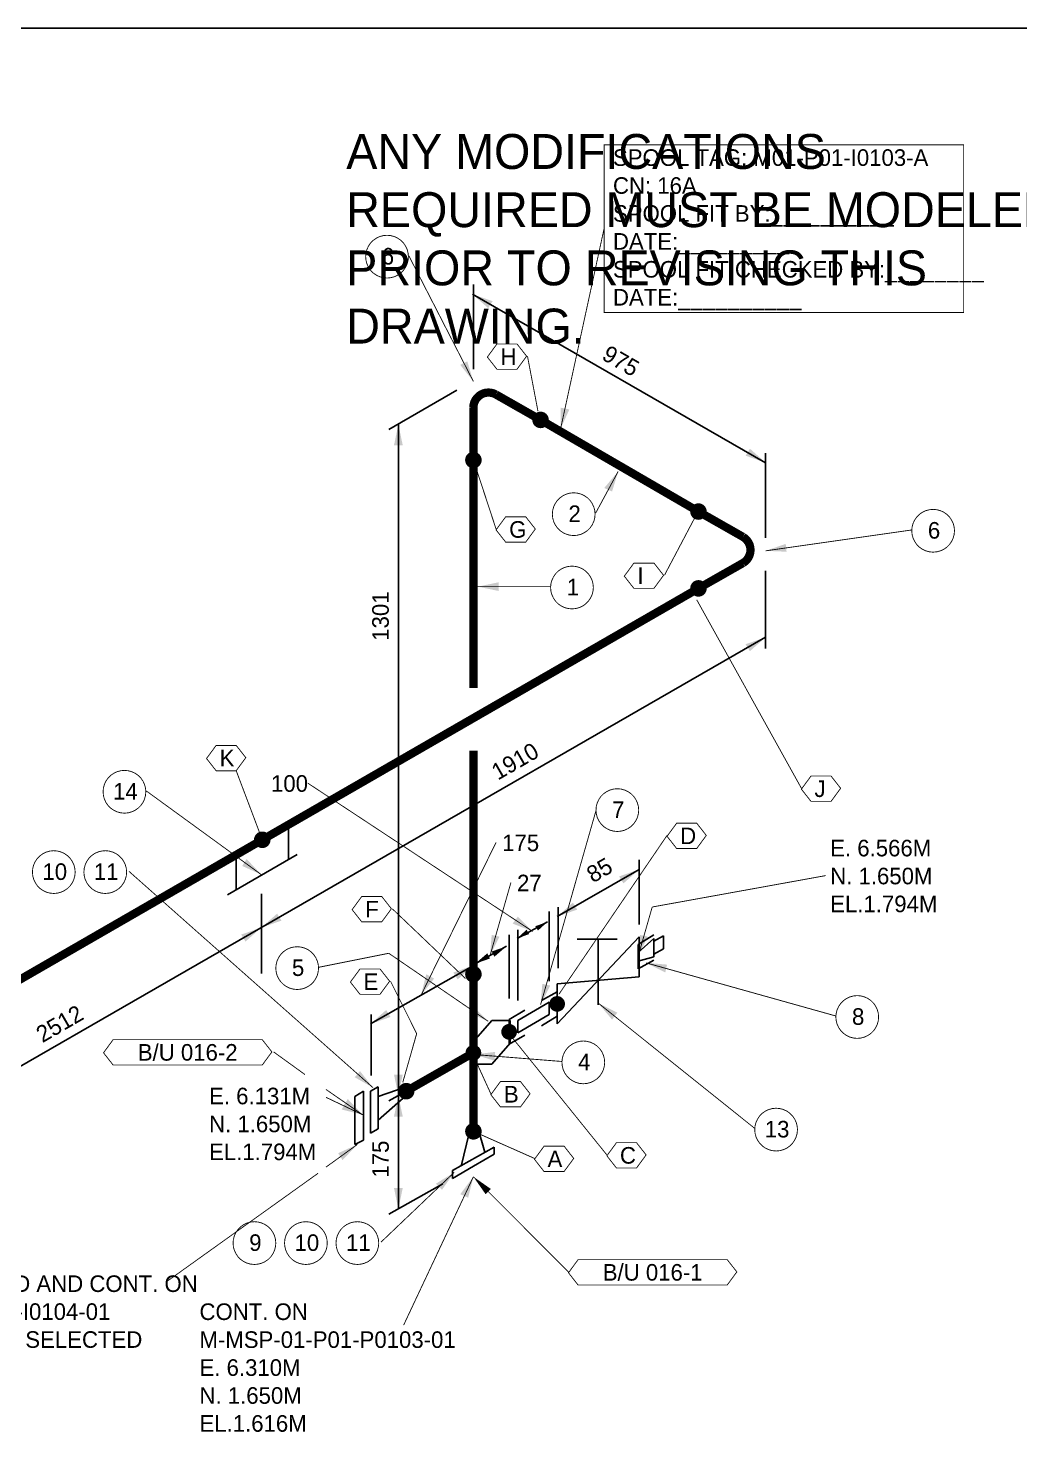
# Model space of a CAD drawing. Extents: x -4 to 431, y -3 to 272.
# Drawn here: x 147.9 to 261.7, y 107.4 to 268.2 of the extents above; entities that cross this region are included whole.
import ezdxf
from ezdxf.enums import TextEntityAlignment as Align

# ---------------------------------------------------------------- set-up
doc = ezdxf.new("R2010")
doc.units = 0
doc.header["$LTSCALE"] = 10
doc.layers.get('0').update_dxf_attribs({"lineweight": 0})
for name, color, linetype in [('BOM', 7, 'Continuous'), ('DIMENSION', 2, 'Continuous'), ('INTERNAL', 3, 'Continuous'), ('PIPE', 7, 'Continuous'), ('TEXT2', 40, 'Continuous'), ('Title Block', 255, 'Continuous'), ('TITLE BLOCK-TEXT', 12, 'Continuous'), ('WELDS', 7, 'Continuous')]:
    doc.layers.add(name, color=color, linetype=linetype)
doc.styles.add('framdcn', font='', dxfattribs={"height": 2.5})
doc.styles.add('HmNote', font='hm.shx')
doc.styles.add('Scovan Standard', font='', dxfattribs={"height": 2.5})
doc.styles.get("Standard").update_dxf_attribs({"font": ''})
doc.styles.get('framdcn').set_extended_font_data('Franklin Gothic Medium Cond')
doc.styles.get('Scovan Standard').set_extended_font_data('Franklin Gothic Medium Cond')
doc.styles.get('Standard').set_extended_font_data('Franklin Gothic Medium Cond')

# ---------------------------------------------------------------- blocks, each defined once
blk = doc.blocks.new('tt-sv-iso-db')
at = {"layer": 'DEFPOINTS', "color": 1, "insert": (-196.72, -12.14), "char_height": 4, "width": 81.4864, "attachment_point": 2, "style": 'HmNote'}
blk.add_mtext('\\pxql;ANY MODIFICATIONS REQUIRED MUST BE MODELED PRIOR TO REVISING THIS DRAWING.', dxfattribs=at)
at = {"layer": 'TITLE BLOCK-TEXT', "color": 210, "style": 'Scovan Standard'}
for tag, p in [('CN', (-57.69, -221.76)), ('MOD_NO', (-41.21, -221.76)), ('INSULATION', (-49.45, -229.02)), ('PAINT', (-16.49, -229.02)), ('LN', (-32.97, -236.28)), ('CLIENTDWGNO', (-32.97, -243.54))]:
    blk.add_attdef(tag, text='', height=2, dxfattribs=at).set_placement(p, align=Align.MIDDLE_CENTER)
at = {"layer": 'TITLE BLOCK-TEXT', "color": 210, "lineweight": 30, "flags": 104}
blk.add_attdef('WPS', text='', height=2, dxfattribs=at).set_placement((-16.43, -221.76), align=Align.MIDDLE_CENTER)
blk = doc.blocks.new('block2')
at = {"layer": 'TEXT2', "style": 'framdcn'}
for s, p in [('E. 6.310M', (0, 0)), ('N. 1.650M', (0, -3.2)), ('EL.1.616M', (0, -6.4))]:
    blk.add_text(s, height=1.9, dxfattribs=at).set_placement(p)
blk = doc.blocks.new('block3')
at = {"layer": 'TEXT2'}
blk.add_hatch(color=256, dxfattribs=at).paths.add_polyline_path([(0, 0), (0.2, 2.4), (1.1, 2.2)])
at = {"layer": 'TEXT2', "linetype": 'ByBlock', "const_width": 0.1, "flags": 128}
blk.add_lwpolyline([(6.4, 22.4), (0, 0)], dxfattribs=at)
blk = doc.blocks.new('block4')
at = {"layer": 'TEXT2'}
blk.add_hatch(color=256, dxfattribs=at).paths.add_polyline_path([(0, 0), (2.2, -1.1), (1.6, -1.9)])
at = {"layer": 'TEXT2', "linetype": 'ByBlock', "const_width": 0.1, "flags": 128}
blk.add_lwpolyline([(18, -14.4), (0, 0)], dxfattribs=at)
blk = doc.blocks.new('block5')
at = {"layer": 'TEXT2'}
blk.add_hatch(color=256, dxfattribs=at).paths.add_polyline_path([(0, 0), (0.2, 2.4), (1.1, 2.2)])
at = {"layer": 'TEXT2', "linetype": 'ByBlock', "const_width": 0.1, "flags": 128}
blk.add_lwpolyline([(1.6, 5.6), (0, 0)], dxfattribs=at)
blk = doc.blocks.new('block6')
at = {"layer": 'TEXT2', "style": 'framdcn'}
for s, p in [('E. 6.566M', (0, 0)), ('N. 1.650M', (0, -3.2)), ('EL.1.794M', (0, -6.4))]:
    blk.add_text(s, height=1.9, dxfattribs=at).set_placement(p)
blk = doc.blocks.new('block7')
at = {"layer": 'TEXT2'}
blk.add_hatch(color=256, dxfattribs=at).paths.add_polyline_path([(0, 0), (2.4, -0.2), (2.2, -1.1)])
at = {"layer": 'TEXT2', "linetype": 'ByBlock', "const_width": 0.1, "flags": 128}
blk.add_lwpolyline([(21.8, -6.1), (0, 0)], dxfattribs=at)
blk = doc.blocks.new('block8')
at = {"layer": 'TEXT2'}
blk.add_hatch(color=256, dxfattribs=at).paths.add_polyline_path([(0, 0), (-2.1, 1.2), (-1.5, 1.9)])
at = {"layer": 'TEXT2', "linetype": 'ByBlock', "const_width": 0.1, "flags": 128}
blk.add_lwpolyline([(-28, 24.8), (0, 0)], dxfattribs=at)
blk = doc.blocks.new('block9')
at = {"layer": 'TEXT2', "style": 'framdcn'}
for s, p in [('E. 6.131M', (0, 0)), ('N. 1.650M', (0, -3.2)), ('EL.1.794M', (0, -6.4))]:
    blk.add_text(s, height=1.9, dxfattribs=at).set_placement(p)
blk = doc.blocks.new('block10')
at = {"layer": 'TEXT2'}
blk.add_hatch(color=256, dxfattribs=at).paths.add_polyline_path([(0, 0), (2.4, 0.5), (2.4, -0.5)])
at = {"layer": 'TEXT2', "linetype": 'ByBlock', "const_width": 0.1, "flags": 128}
blk.add_lwpolyline([(8.4, 0), (0, 0)], dxfattribs=at)
blk = doc.blocks.new('block11')
at = {"layer": 'TEXT2'}
blk.add_hatch(color=256, dxfattribs=at).paths.add_polyline_path([(0, 0), (-1.5, 1.9), (-0.7, 2.3)])
at = {"layer": 'TEXT2', "linetype": 'ByBlock', "const_width": 0.1, "flags": 128}
blk.add_lwpolyline([(-7.4, 14.4), (0, 0)], dxfattribs=at)
blk = doc.blocks.new('block12')
at = {"layer": 'TEXT2'}
blk.add_hatch(color=256, dxfattribs=at).paths.add_polyline_path([(0, 0), (-0.7, -2.3), (-1.6, -1.9)])
at = {"layer": 'TEXT2', "linetype": 'ByBlock', "const_width": 0.1, "flags": 128}
blk.add_lwpolyline([(-2.6, -4.8), (0, 0)], dxfattribs=at)
blk = doc.blocks.new('block13')
at = {"layer": 'TEXT2'}
blk.add_hatch(color=256, dxfattribs=at).paths.add_polyline_path([(0, 0), (2.3, 0.8), (2.4, -0.1)])
at = {"layer": 'TEXT2', "linetype": 'ByBlock', "const_width": 0.1, "flags": 128}
blk.add_lwpolyline([(16.8, 2.4), (0, 0)], dxfattribs=at)
blk = doc.blocks.new('block14')
at = {"layer": 'TEXT2'}
blk.add_hatch(color=256, dxfattribs=at).paths.add_polyline_path([(0, 0), (-2.2, 1), (-1.7, 1.8)])
at = {"layer": 'TEXT2', "linetype": 'ByBlock', "const_width": 0.1, "flags": 128}
blk.add_lwpolyline([(-13.2, 9.6), (0, 0)], dxfattribs=at)
blk = doc.blocks.new('block28')
at = {"layer": 'TEXT2', "linetype": 'ByBlock', "const_width": 0.1, "flags": 128}
for points in [[(21.7, 15.6), (18.1, 13)], [(17.2, 12.3), (0, 0)]]:
    blk.add_lwpolyline(points, dxfattribs=at)
blk = doc.blocks.new('block30')
at = {"layer": 'PIPE', "linetype": 'ByBlock', "flags": 128}
for points in [[(-1.4, 0), (-0.5, 3.8)], [(-0.5, 3.8), (0.5, 4.4)], [(0.5, 4.4), (1.3, 1.6)], [(-2.4, -0.5), (2.4, 2.2)], [(2.4, 2.2), (2.4, 1.4)], [(0, 0), (-2.4, -1.4)], [(2.4, 1.4), (0, 0)], [(-2.4, -1.4), (-2.4, -0.5)]]:
    blk.add_lwpolyline(points, dxfattribs=at)
at = {"flags": 1}
for tag in ['Tag', 'UCI', 'Pipe Ref', 'Description', 'Key']:
    blk.add_attdef(tag, (0, 0), '', height=1, dxfattribs=at)
blk = doc.blocks.new('block31')
at = {"layer": 'PIPE', "linetype": 'ByBlock', "const_width": 0.95, "flags": 128}
for points in [[(0, 18), (0, 9)], [(-7.7, 4.6), (0, 9)], [(0, 9), (0, 0)]]:
    blk.add_lwpolyline(points, dxfattribs=at)
at = {"flags": 1}
for tag in ['Tag', 'UCI', 'Pipe Ref', 'Description', 'Key']:
    blk.add_attdef(tag, (0, 0), '', height=1, dxfattribs=at)
blk = doc.blocks.new('block32')
at = {"layer": 'PIPE', "linetype": 'ByBlock', "flags": 128}
for points in [[(4.1, 3.8), (5.9, 4.9)], [(2.1, 3.7), (0, 1.3)], [(4.2, 3.7), (2.1, 3.7)], [(4.1, 1), (4.1, 3.8)], [(4.2, 1.1), (4.2, 3.7)], [(5.9, 2), (4.1, 1)], [(0, 1.3), (0, 0)], [(0, 0), (0, -1.3)], [(2.1, -1.3), (4.2, 1.1)], [(0, -1.3), (2.1, -1.3)]]:
    blk.add_lwpolyline(points, dxfattribs=at)
at = {"flags": 1}
for tag in ['Tag', 'UCI', 'Pipe Ref', 'Description', 'Key']:
    blk.add_attdef(tag, (0, 0), '', height=1, dxfattribs=at)
blk = doc.blocks.new('block33')
at = {"layer": 'PIPE', "linetype": 'ByBlock', "flags": 128}
for points in [[(3.6, 2.8), (0, 0.7)], [(3.6, 1.4), (3.6, 2.8)], [(0, -0.7), (3.6, 1.4)], [(0, 0.7), (0, 0)], [(0, 0), (0, -0.7)]]:
    blk.add_lwpolyline(points, dxfattribs=at)
at = {"flags": 1}
for tag in ['Tag', 'UCI', 'Pipe Ref', 'Description', 'Key']:
    blk.add_attdef(tag, (0, 0), '', height=1, dxfattribs=at)
blk = doc.blocks.new('block34')
at = {"layer": 'PIPE', "linetype": 'ByBlock', "flags": 128}
for points in [[(1.8, -2.7), (11.2, 7.3)], [(8.7, 7), (4.1, 7)], [(6.5, 7), (6.5, -0.5)], [(11.1, 6.4), (12.9, 7.5)], [(11.2, 7.3), (11.2, 2.7)], [(11.1, 3.6), (11.1, 6.4)], [(12.9, 4.6), (11.1, 3.6)], [(11.2, 2.7), (1.8, 1.9)], [(1.8, 1.9), (1.8, -0.4)], [(1.8, 1), (0, 0)], [(1.8, -1.8), (1.8, 1)], [(1.8, -0.4), (1.8, -2.7)], [(0, -2.9), (1.8, -1.8)]]:
    blk.add_lwpolyline(points, dxfattribs=at)
at = {"flags": 1}
for tag in ['Tag', 'UCI', 'Pipe Ref', 'Description', 'Key']:
    blk.add_attdef(tag, (0, 0), '', height=1, dxfattribs=at)
blk = doc.blocks.new('block35')
at = {"layer": 'PIPE', "linetype": 'ByBlock', "flags": 128}
for points in [[(1.8, 2.1), (0, 0.5)], [(2.9, 2.4), (1.8, 1.8)], [(1.8, 0), (1.8, 2.1)], [(2.9, 0.9), (2.9, 2.4)], [(0, 0.5), (0, 0)], [(0, -0.5), (1.8, 0)], [(0, 0), (0, -0.5)], [(1.8, 0.3), (2.9, 0.9)]]:
    blk.add_lwpolyline(points, dxfattribs=at)
at = {"flags": 1}
for tag in ['Tag', 'UCI', 'Pipe Ref', 'Description', 'Key']:
    blk.add_attdef(tag, (0, 0), '', height=1, dxfattribs=at)
blk = doc.blocks.new('block36')
at = {"layer": 'PIPE', "linetype": 'ByBlock', "flags": 128}
for points in [[(-0.9, 1.9), (0, 2.4)], [(-0.9, -2.9), (-0.9, 1.9)], [(0, 2.4), (0, 0)], [(3.2, 2.4), (0, 1.3)], [(3.2, 1.4), (3.2, 2.4)], [(0, -1.4), (3.2, 1.4)], [(0, 0), (0, -2.4)], [(0, -2.4), (-0.9, -2.9)]]:
    blk.add_lwpolyline(points, dxfattribs=at)
at = {"flags": 1}
for tag in ['Tag', 'UCI', 'Pipe Ref', 'Description', 'Key']:
    blk.add_attdef(tag, (0, 0), '', height=1, dxfattribs=at)
blk = doc.blocks.new('block37')
at = {"layer": 'PIPE', "linetype": 'ByBlock', "flags": 128}
for points in [[(-1, 2.2), (0, 2.8)], [(-1, -3.3), (-1, 2.2)], [(0, 2.8), (0, 0)], [(0, 0), (0, -2.8)], [(0, -2.8), (-1, -3.3)]]:
    blk.add_lwpolyline(points, dxfattribs=at)
at = {"flags": 1}
for tag in ['Tag', 'UCI', 'Pipe Ref', 'Description', 'Key']:
    blk.add_attdef(tag, (0, 0), '', height=1, dxfattribs=at)
blk = doc.blocks.new('block38')
at = {"layer": 'PIPE', "linetype": 'ByBlock', "const_width": 0.95, "flags": 128}
for points in [[(0, 58.9), (0, 32.8)], [(0, 25.6), (0, 0)]]:
    blk.add_lwpolyline(points, dxfattribs=at)
at = {"flags": 1}
for tag in ['Tag', 'UCI', 'Pipe Ref', 'Description', 'Key']:
    blk.add_attdef(tag, (0, 0), '', height=1, dxfattribs=at)
blk = doc.blocks.new('block39')
at = {"layer": 'PIPE', "linetype": 'ByBlock', "const_width": 0.95, "flags": 128}
for points in [[(0.87, 1.5), (0.59, 1.63), (0.3, 1.71), (0, 1.73), (-0.3, 1.71), (-0.59, 1.63), (-0.87, 1.5), (-1.11, 1.33), (-1.33, 1.11), (-1.5, 0.87), (-1.63, 0.59), (-1.71, 0.3), (-1.73, 0)], [(5.97, -1.4), (0.87, 1.5)], [(-1.73, 0), (-1.73, -6)]]:
    blk.add_lwpolyline(points, dxfattribs=at)
at = {"flags": 1}
for tag in ['Tag', 'UCI', 'Pipe Ref', 'Description', 'Key']:
    blk.add_attdef(tag, (0, 0), '', height=1, dxfattribs=at)
blk = doc.blocks.new('block40')
at = {"layer": 'PIPE', "linetype": 'ByBlock', "const_width": 0.95, "flags": 128}
blk.add_lwpolyline([(18.1, -10.5), (0, 0)], dxfattribs=at)
at = {"flags": 1}
for tag in ['Tag', 'UCI', 'Pipe Ref', 'Description', 'Key']:
    blk.add_attdef(tag, (0, 0), '', height=1, dxfattribs=at)
blk = doc.blocks.new('block41')
at = {"layer": 'PIPE', "linetype": 'ByBlock', "const_width": 0.95, "flags": 128}
for points in [[(0.87, 1.5), (-4.23, 4.4)], [(0.87, -1.5), (0.87, -1.5), (1.11, -1.33), (1.33, -1.11), (1.5, -0.87), (1.63, -0.59), (1.71, -0.3), (1.73, 0), (1.71, 0.3), (1.63, 0.59), (1.5, 0.87), (1.33, 1.11), (1.11, 1.33), (0.87, 1.5)], [(-4.23, -4.4), (0.87, -1.5)]]:
    blk.add_lwpolyline(points, dxfattribs=at)
at = {"flags": 1}
for tag in ['Tag', 'UCI', 'Pipe Ref', 'Description', 'Key']:
    blk.add_attdef(tag, (0, 0), '', height=1, dxfattribs=at)
blk = doc.blocks.new('block42')
at = {"layer": 'PIPE', "linetype": 'ByBlock', "const_width": 0.95, "flags": 128}
for points in [[(-50, -28.8), (0, 0)], [(-98.4, -56.7), (-50, -28.8)]]:
    blk.add_lwpolyline(points, dxfattribs=at)
at = {"flags": 1}
for tag in ['Tag', 'UCI', 'Pipe Ref', 'Description', 'Key']:
    blk.add_attdef(tag, (0, 0), '', height=1, dxfattribs=at)
blk = doc.blocks.new('block43')
at = {"layer": 'PIPE', "linetype": 'ByBlock', "flags": 128}
for points in [[(-1, 3.5), (-1, -0.5)], [(-8, -4.6), (0, 0)], [(-7, 0), (-7, -4)]]:
    blk.add_lwpolyline(points, dxfattribs=at)
at = {"flags": 1}
for tag in ['Tag', 'UCI', 'Pipe Ref', 'Description', 'Key']:
    blk.add_attdef(tag, (0, 0), '', height=1, dxfattribs=at)
blk = doc.blocks.new('block52')
at = {"layer": 'WELDS'}
h = blk.add_hatch(color=256, dxfattribs=at)
edge = h.paths.add_edge_path(flags=0)
edge.add_arc((0, 0), 0.95, 0, 360)
at = {"flags": 1}
for tag in ['Tag', 'UCI', 'Pipe Ref', 'Description', 'Key']:
    blk.add_attdef(tag, (0, 0), '', height=1, dxfattribs=at)
blk = doc.blocks.new('block53')
at = {"layer": 'WELDS'}
h = blk.add_hatch(color=256, dxfattribs=at)
edge = h.paths.add_edge_path(flags=0)
edge.add_arc((0, 0), 0.9, 0, 360)
at = {"flags": 1}
for tag in ['Tag', 'UCI', 'Pipe Ref', 'Description', 'Key']:
    blk.add_attdef(tag, (0, 0), '', height=1, dxfattribs=at)
blk = doc.blocks.new('block54')
at = {"layer": 'WELDS'}
h = blk.add_hatch(color=256, dxfattribs=at)
edge = h.paths.add_edge_path(flags=0)
edge.add_arc((0, 0), 0.9, 0, 360)
at = {"flags": 1}
for tag in ['Tag', 'UCI', 'Pipe Ref', 'Description', 'Key']:
    blk.add_attdef(tag, (0, 0), '', height=1, dxfattribs=at)
blk = doc.blocks.new('block55')
at = {"layer": 'WELDS'}
h = blk.add_hatch(color=256, dxfattribs=at)
edge = h.paths.add_edge_path(flags=0)
edge.add_arc((0, 0), 0.9, 0, 360)
at = {"flags": 1}
for tag in ['Tag', 'UCI', 'Pipe Ref', 'Description', 'Key']:
    blk.add_attdef(tag, (0, 0), '', height=1, dxfattribs=at)
blk = doc.blocks.new('block56')
at = {"layer": 'WELDS'}
h = blk.add_hatch(color=256, dxfattribs=at)
edge = h.paths.add_edge_path(flags=0)
edge.add_arc((0, 0), 0.95, 0, 360)
at = {"flags": 1}
for tag in ['Tag', 'UCI', 'Pipe Ref', 'Description', 'Key']:
    blk.add_attdef(tag, (0, 0), '', height=1, dxfattribs=at)
blk = doc.blocks.new('block57')
at = {"layer": 'WELDS'}
h = blk.add_hatch(color=256, dxfattribs=at)
edge = h.paths.add_edge_path(flags=0)
edge.add_arc((0, 0), 0.95, 0, 360)
at = {"flags": 1}
for tag in ['Tag', 'UCI', 'Pipe Ref', 'Description', 'Key']:
    blk.add_attdef(tag, (0, 0), '', height=1, dxfattribs=at)
blk = doc.blocks.new('block58')
at = {"layer": 'WELDS'}
h = blk.add_hatch(color=256, dxfattribs=at)
edge = h.paths.add_edge_path(flags=0)
edge.add_arc((0, 0), 0.95, 0, 360)
at = {"flags": 1}
for tag in ['Tag', 'UCI', 'Pipe Ref', 'Description', 'Key']:
    blk.add_attdef(tag, (0, 0), '', height=1, dxfattribs=at)
blk = doc.blocks.new('block59')
at = {"layer": 'WELDS'}
h = blk.add_hatch(color=256, dxfattribs=at)
edge = h.paths.add_edge_path(flags=0)
edge.add_arc((0, 0), 0.95, 0, 360)
at = {"flags": 1}
for tag in ['Tag', 'UCI', 'Pipe Ref', 'Description', 'Key']:
    blk.add_attdef(tag, (0, 0), '', height=1, dxfattribs=at)
blk = doc.blocks.new('block60')
at = {"layer": 'WELDS'}
h = blk.add_hatch(color=256, dxfattribs=at)
edge = h.paths.add_edge_path(flags=0)
edge.add_arc((0, 0), 0.95, 0, 360)
at = {"flags": 1}
for tag in ['Tag', 'UCI', 'Pipe Ref', 'Description', 'Key']:
    blk.add_attdef(tag, (0, 0), '', height=1, dxfattribs=at)
blk = doc.blocks.new('block61')
at = {"layer": 'WELDS'}
h = blk.add_hatch(color=256, dxfattribs=at)
edge = h.paths.add_edge_path(flags=0)
edge.add_arc((0, 0), 0.95, 0, 360)
at = {"flags": 1}
for tag in ['Tag', 'UCI', 'Pipe Ref', 'Description', 'Key']:
    blk.add_attdef(tag, (0, 0), '', height=1, dxfattribs=at)
blk = doc.blocks.new('block69')
at = {"flags": 1}
for tag in ['Pipe Ref', 'Description']:
    blk.add_attdef(tag, (0, 0), '', height=1, dxfattribs=at)
at = {"layer": 'TEXT2', "style": 'framdcn'}
for s, p in [('REMOVE BLIND AND CONT. ON', (0, 0)), ('M-MSP-01-P01-I0104-01', (0, -3.2)), ('IF OPTION 9 IS SELECTED', (0, -6.4))]:
    blk.add_text(s, height=1.9, dxfattribs=at).set_placement(p)
blk = doc.blocks.new('PADX-TBD')
at = {"layer": 'Title Block', "color": 255}
blk.add_line((0, 536.37), (843.77, 536.37), dxfattribs=at)
at = {"layer": 'TITLE BLOCK-TEXT', "color": 12, "style": 'Scovan Standard', "flags": 8}
for tag, p in [('REF_5', (25, 38.42)), ('REV_5', (352.84, 38.42)), ('PROJECT5', (504.32, 38.42)), ('DATE5', (525.83, 38.42)), ('BY5', (542.96, 38.42)), ('CHK5', (555.71, 38.42)), ('PE5', (568.45, 38.42)), ('REF_4', (25, 31.19)), ('REV_4', (352.84, 31.19)), ('PROJECT4', (504.32, 31.19)), ('DATE4', (525.83, 31.19)), ('BY4', (542.96, 31.19)), ('CHK4', (555.71, 31.19)), ('PE4', (568.45, 31.19)), ('REF_3', (25, 23.97)), ('REV_3', (352.84, 23.97)), ('PROJECT3', (504.32, 23.97)), ('DATE3', (525.83, 23.97)), ('BY3', (542.96, 23.97)), ('CHK3', (555.71, 23.97)), ('PE3', (568.45, 23.97)), ('REF_2', (25, 16.74)), ('REV_2', (352.84, 16.74)), ('PROJECT2', (504.32, 16.74)), ('DATE2', (525.83, 16.74)), ('BY2', (542.96, 16.74)), ('CHK2', (555.71, 16.74)), ('PE2', (568.45, 16.74)), ('REF_1', (25, 9.51)), ('REV_1', (352.84, 9.51)), ('PROJECT1', (504.32, 9.51)), ('DATE1', (525.83, 9.51)), ('BY1', (542.96, 9.51)), ('CHK1', (555.71, 9.51)), ('PE1', (568.45, 9.51))]:
    blk.add_attdef(tag, text='', height=2.5, dxfattribs=at).set_placement(p, align=Align.MIDDLE_CENTER)
for tag, height, p in [('REF_5_DESC', 2.5, (52.27, 38.42)), ('REV_5_DESC', 2.5, (363.04, 38.42)), ('REF_4_DESC', 2.5, (52.27, 31.19)), ('REV_4_DESC', 2.5, (363.04, 31.19)), ('REF_3_DESC', 2.5, (52.27, 23.97)), ('REV_3_DESC', 2.5, (363.04, 23.97)), ('REF_2_DESC', 2.5, (52.27, 16.74)), ('REV_2_DESC', 2.5, (363.04, 16.74)), ('REF_1_DESC', 2.5, (52.27, 9.51)), ('REV_1_DESC', 2.5, (363.04, 9.51)), ('PATH', 2, (13, -2.9)), ('USER_PLOTTED', 2, (309, -2.9)), ('PLOT_DATE', 2, (348, -2.9))]:
    blk.add_attdef(tag, text='', height=height, dxfattribs=at).set_placement(p, align=Align.MIDDLE_LEFT)
at = {"layer": 'TITLE BLOCK-TEXT', "color": 12, "style": 'Scovan Standard'}
for tag, p in [('TITLE1', (747.45, 37.28)), ('LSD', (747.45, 31.28)), ('TITLE2', (747.45, 25.28)), ('TITLE3', (747.45, 19.28)), ('CLIENTDRAWINGNO', (686.57, 5.99)), ('RN', (838.5, 5.99))]:
    blk.add_attdef(tag, text='', height=4, dxfattribs=at).set_placement(p, align=Align.MIDDLE_CENTER)
at = {"layer": 'TITLE BLOCK-TEXT', "color": 210, "style": 'Scovan Standard', "flags": 8}
blk.add_attdef('DWGNO', text='', height=4, dxfattribs=at).set_placement((777.51, 5.99), align=Align.MIDDLE_CENTER)
blk = doc.blocks.new('block63')
at = {"layer": 'WELDS'}
h = blk.add_hatch(color=256, dxfattribs=at)
edge = h.paths.add_edge_path(flags=0)
edge.add_arc((0, 0), 0.95, 0, 360)
at = {"flags": 1}
for tag in ['Tag', 'UCI', 'Pipe Ref', 'Description', 'Key']:
    blk.add_attdef(tag, (0, 0), '', height=1, dxfattribs=at)

msp = doc.modelspace()

# ---------------------------------------------------------------- hatches: boundary and pattern name
at = {"layer": 'DIMENSION'}
for points in [[(198.9, 237.7), (201.2, 236.9), (200.7, 236.1)], [(190.4, 222.8), (190.9, 220.4), (189.9, 220.4)], [(232.5, 218.4), (230.2, 219.2), (230.7, 220)], [(232.5, 198.4), (230.7, 196.8), (230.2, 197.6)], [(218, 171.8), (216.2, 170.2), (215.7, 171)], [(208.6, 166.4), (210.4, 168), (210.9, 167.2)], [(174.7, 165.14), (176.5, 166.74), (177, 165.94)], [(205.8, 164.7), (203.5, 165.6), (204.1, 166.4)], [(207.5, 165.8), (206.4, 164.8), (206.1, 165.3)], [(174.68, 165.14), (172.88, 163.54), (172.38, 164.34)], [(200.9, 161.9), (201.1, 164.3), (202, 164.1)], [(204, 163.9), (205.1, 164.9), (205.4, 164.4)], [(202.8, 163), (201.4, 161.8), (201.1, 162.4)], [(199.2, 161), (200.6, 162.2), (200.9, 161.6)], [(193, 157.4), (193.6, 159.8), (194.5, 159.3)], [(199, 160.8), (197.2, 159.2), (196.7, 160)], [(187.2, 154.1), (189, 155.7), (189.5, 154.9)], [(190.4, 145.9), (189.9, 148.3), (190.9, 148.3)], [(190.4, 145.9), (190.9, 143.5), (189.9, 143.5)], [(190.4, 132.9), (189.9, 135.3), (190.9, 135.3)]]:
    msp.add_hatch(color=256, dxfattribs=at).paths.add_polyline_path(points)
at = {"layer": 'INTERNAL'}
for points in [[(186.3, 143.7), (184.1, 144.7), (184.6, 145.5)], [(199, 136.6), (198.4, 134.2), (197.5, 134.6)], [(199, 136.6), (201, 135.2), (200.4, 134.6)]]:
    msp.add_hatch(color=256, dxfattribs=at).paths.add_polyline_path(points)
at = {"layer": 'TEXT2'}
for points in [[(209, 222.3), (209, 224.7), (210, 224.5)], [(200.7, 154.4), (198.5, 155.4), (199, 156.1)], [(199.1, 150.6), (201.5, 150.9), (201.4, 149.9)], [(186.3, 143.7), (183.9, 144.3), (184.4, 145.2)], [(185.7, 140.3), (184, 138.5), (183.5, 139.3)], [(196.8, 137.1), (195.4, 135.1), (194.7, 135.8)]]:
    msp.add_hatch(color=256, dxfattribs=at).paths.add_polyline_path(points)

# ---------------------------------------------------------------- linework, layer by layer
at = {"layer": 'DIMENSION', "linetype": 'ByBlock', "flags": 128}
for points in [[(199, 229.1), (199, 238.8)], [(232.5, 218.4), (198.9, 237.7)], [(197.1, 226.7), (189.3, 222.2)], [(190.4, 222.8), (190.4, 145.9)], [(232.5, 209.8), (232.5, 219.5)], [(232.5, 206), (232.5, 197.1)], [(232.5, 198.4), (126.3, 137.3)], [(218, 165.5), (218, 172.9)], [(218, 171.8), (208.6, 166.4)], [(174.7, 169), (174.7, 159.9)], [(208.7, 160.5), (208.7, 167.5)], [(207.5, 165.8), (204, 163.9)], [(207.7, 159), (207.7, 167)], [(203.1, 157), (203.1, 164.3)], [(204.1, 156.8), (204.1, 164.9)], [(202.8, 163), (199.2, 161)], [(199, 159.6), (199, 162)], [(199, 160.8), (187.2, 154.1)], [(187.3, 148.2), (187.3, 155.2)], [(191.3, 146.4), (189.3, 145.3)], [(190.4, 145.9), (190.4, 132.9)], [(195.5, 135.8), (189.3, 132.3)]]:
    msp.add_lwpolyline(points, dxfattribs=at)
at = {"layer": 'INTERNAL', "linetype": 'ByBlock', "const_width": 0.1, "flags": 128}
for points in [[(157.7, 149.4), (156.6, 150.8), (157.7, 152.3), (174.8, 152.3), (175.9, 150.9), (174.8, 149.4)], [(211, 124.2), (209.9, 125.6), (211, 127.1), (228.1, 127.1), (229.2, 125.7), (228.1, 124.2)]]:
    msp.add_lwpolyline(points, close=True, dxfattribs=at)
for points in [[(179.7, 148.3), (176.1, 150.9)], [(179.7, 148.3), (176.1, 150.9)], [(179.7, 148.3), (176.1, 150.9)], [(186.3, 143.7), (182.1, 146.6)], [(186.3, 143.7), (182.1, 146.6)], [(186.3, 143.7), (182.1, 146.6)], [(191, 119.6), (199, 136.6)], [(209.9, 125.7), (199, 136.6)]]:
    msp.add_lwpolyline(points, dxfattribs=at)
at = {"layer": 'TEXT2', "linetype": 'ByBlock', "const_width": 0.1, "flags": 128}
for points in [[(214, 235.6), (214, 254.8), (255.2, 254.8), (255.2, 235.6)], [(191.51, 241.57), (191.4, 241.16), (191.22, 240.78), (190.98, 240.43), (190.67, 240.12), (190.32, 239.88), (189.94, 239.7), (189.53, 239.59), (189.1, 239.55), (188.67, 239.59), (188.26, 239.7), (187.88, 239.88), (187.53, 240.12), (187.22, 240.43), (186.98, 240.78), (186.8, 241.16), (186.69, 241.57), (186.65, 242), (186.69, 242.43), (186.8, 242.84), (186.98, 243.22), (187.22, 243.57), (187.53, 243.88), (187.88, 244.12), (188.26, 244.3), (188.67, 244.41), (189.1, 244.45), (189.53, 244.41), (189.94, 244.3), (190.32, 244.12), (190.67, 243.88), (190.98, 243.57), (191.22, 243.22), (191.4, 242.84), (191.51, 242.43), (191.55, 242)], [(212.91, 212.07), (212.8, 211.66), (212.62, 211.28), (212.38, 210.93), (212.07, 210.62), (211.72, 210.38), (211.34, 210.2), (210.93, 210.09), (210.5, 210.05), (210.07, 210.09), (209.66, 210.2), (209.28, 210.38), (208.93, 210.62), (208.62, 210.93), (208.38, 211.28), (208.2, 211.66), (208.09, 212.07), (208.05, 212.5), (208.09, 212.93), (208.2, 213.34), (208.38, 213.72), (208.62, 214.07), (208.93, 214.38), (209.28, 214.62), (209.66, 214.8), (210.07, 214.91), (210.5, 214.95), (210.93, 214.91), (211.34, 214.8), (211.72, 214.62), (212.07, 214.38), (212.38, 214.07), (212.62, 213.72), (212.8, 213.34), (212.91, 212.93), (212.95, 212.5)], [(254.11, 210.17), (254, 209.76), (253.82, 209.38), (253.58, 209.03), (253.27, 208.72), (252.93, 208.48), (252.54, 208.3), (252.13, 208.19), (251.7, 208.15), (251.27, 208.19), (250.86, 208.3), (250.47, 208.48), (250.13, 208.72), (249.82, 209.03), (249.58, 209.38), (249.4, 209.76), (249.29, 210.17), (249.25, 210.6), (249.29, 211.03), (249.4, 211.44), (249.58, 211.82), (249.82, 212.17), (250.13, 212.48), (250.47, 212.72), (250.86, 212.9), (251.27, 213.01), (251.7, 213.05), (252.13, 213.01), (252.54, 212.9), (252.93, 212.72), (253.27, 212.48), (253.58, 212.17), (253.82, 211.82), (254, 211.44), (254.11, 211.03), (254.15, 210.6)], [(212.71, 203.67), (212.6, 203.26), (212.42, 202.88), (212.18, 202.53), (211.87, 202.22), (211.53, 201.98), (211.14, 201.8), (210.73, 201.69), (210.3, 201.65), (209.87, 201.69), (209.46, 201.8), (209.07, 201.98), (208.73, 202.22), (208.42, 202.53), (208.18, 202.88), (208, 203.26), (207.89, 203.67), (207.85, 204.1), (207.89, 204.53), (208, 204.94), (208.18, 205.32), (208.42, 205.67), (208.73, 205.98), (209.07, 206.22), (209.46, 206.4), (209.87, 206.51), (210.3, 206.55), (210.73, 206.51), (211.14, 206.4), (211.53, 206.22), (211.87, 205.98), (212.18, 205.67), (212.42, 205.32), (212.6, 204.94), (212.71, 204.53), (212.75, 204.1)], [(161.41, 180.27), (161.3, 179.86), (161.12, 179.47), (160.88, 179.13), (160.57, 178.82), (160.22, 178.58), (159.84, 178.4), (159.43, 178.29), (159, 178.25), (158.57, 178.29), (158.16, 178.4), (157.78, 178.58), (157.43, 178.82), (157.12, 179.13), (156.88, 179.47), (156.7, 179.86), (156.59, 180.27), (156.55, 180.7), (156.59, 181.13), (156.7, 181.54), (156.88, 181.93), (157.12, 182.27), (157.43, 182.58), (157.78, 182.82), (158.16, 183), (158.57, 183.11), (159, 183.15), (159.43, 183.11), (159.84, 183), (160.22, 182.82), (160.57, 182.58), (160.88, 182.27), (161.12, 181.93), (161.3, 181.54), (161.41, 181.13), (161.45, 180.7)], [(217.91, 178.17), (217.8, 177.76), (217.62, 177.38), (217.38, 177.03), (217.07, 176.72), (216.72, 176.48), (216.34, 176.3), (215.93, 176.19), (215.5, 176.15), (215.07, 176.19), (214.66, 176.3), (214.28, 176.48), (213.93, 176.72), (213.62, 177.03), (213.38, 177.38), (213.2, 177.76), (213.09, 178.17), (213.05, 178.6), (213.09, 179.03), (213.2, 179.44), (213.38, 179.82), (213.62, 180.17), (213.93, 180.48), (214.28, 180.72), (214.66, 180.9), (215.07, 181.01), (215.5, 181.05), (215.93, 181.01), (216.34, 180.9), (216.72, 180.72), (217.07, 180.48), (217.38, 180.17), (217.62, 179.82), (217.8, 179.44), (217.91, 179.03), (217.95, 178.6)], [(153.31, 171.07), (153.2, 170.66), (153.02, 170.28), (152.78, 169.93), (152.47, 169.62), (152.12, 169.38), (151.74, 169.2), (151.33, 169.09), (150.9, 169.05), (150.47, 169.09), (150.06, 169.2), (149.68, 169.38), (149.33, 169.62), (149.02, 169.93), (148.78, 170.28), (148.6, 170.66), (148.49, 171.07), (148.45, 171.5), (148.49, 171.93), (148.6, 172.34), (148.78, 172.72), (149.02, 173.07), (149.33, 173.38), (149.68, 173.62), (150.06, 173.8), (150.47, 173.91), (150.9, 173.95), (151.33, 173.91), (151.74, 173.8), (152.12, 173.62), (152.47, 173.38), (152.78, 173.07), (153.02, 172.72), (153.2, 172.34), (153.31, 171.93), (153.35, 171.5)], [(159.21, 171.07), (159.1, 170.66), (158.92, 170.28), (158.68, 169.93), (158.37, 169.62), (158.03, 169.38), (157.64, 169.2), (157.23, 169.09), (156.8, 169.05), (156.37, 169.09), (155.96, 169.2), (155.57, 169.38), (155.23, 169.62), (154.92, 169.93), (154.68, 170.28), (154.5, 170.66), (154.39, 171.07), (154.35, 171.5), (154.39, 171.93), (154.5, 172.34), (154.68, 172.72), (154.92, 173.07), (155.23, 173.38), (155.57, 173.62), (155.96, 173.8), (156.37, 173.91), (156.8, 173.95), (157.23, 173.91), (157.64, 173.8), (158.03, 173.62), (158.37, 173.38), (158.68, 173.07), (158.92, 172.72), (159.1, 172.34), (159.21, 171.93), (159.25, 171.5)], [(181.21, 160.07), (181.1, 159.66), (180.92, 159.28), (180.68, 158.93), (180.37, 158.62), (180.03, 158.38), (179.64, 158.2), (179.23, 158.09), (178.8, 158.05), (178.37, 158.09), (177.96, 158.2), (177.57, 158.38), (177.23, 158.62), (176.92, 158.93), (176.68, 159.28), (176.5, 159.66), (176.39, 160.07), (176.35, 160.5), (176.39, 160.93), (176.5, 161.34), (176.68, 161.72), (176.92, 162.07), (177.23, 162.38), (177.57, 162.62), (177.96, 162.8), (178.37, 162.91), (178.8, 162.95), (179.23, 162.91), (179.64, 162.8), (180.03, 162.62), (180.37, 162.38), (180.68, 162.07), (180.92, 161.72), (181.1, 161.34), (181.21, 160.93), (181.25, 160.5)], [(245.41, 154.47), (245.3, 154.06), (245.12, 153.68), (244.88, 153.33), (244.57, 153.02), (244.22, 152.78), (243.84, 152.6), (243.43, 152.49), (243, 152.45), (242.57, 152.49), (242.16, 152.6), (241.78, 152.78), (241.43, 153.02), (241.12, 153.33), (240.88, 153.68), (240.7, 154.06), (240.59, 154.47), (240.55, 154.9), (240.59, 155.33), (240.7, 155.74), (240.88, 156.12), (241.12, 156.47), (241.43, 156.78), (241.78, 157.02), (242.16, 157.2), (242.57, 157.31), (243, 157.35), (243.43, 157.31), (243.84, 157.2), (244.22, 157.02), (244.57, 156.78), (244.88, 156.47), (245.12, 156.12), (245.3, 155.74), (245.41, 155.33), (245.45, 154.9)], [(214.01, 149.27), (213.9, 148.86), (213.72, 148.47), (213.48, 148.13), (213.17, 147.82), (212.82, 147.58), (212.44, 147.4), (212.03, 147.29), (211.6, 147.25), (211.17, 147.29), (210.76, 147.4), (210.38, 147.58), (210.03, 147.82), (209.72, 148.13), (209.48, 148.47), (209.3, 148.86), (209.19, 149.27), (209.15, 149.7), (209.19, 150.13), (209.3, 150.54), (209.48, 150.93), (209.72, 151.27), (210.03, 151.58), (210.38, 151.82), (210.76, 152), (211.17, 152.11), (211.6, 152.15), (212.03, 152.11), (212.44, 152), (212.82, 151.82), (213.17, 151.58), (213.48, 151.27), (213.72, 150.93), (213.9, 150.54), (214.01, 150.13), (214.05, 149.7)], [(236.11, 141.57), (236, 141.16), (235.82, 140.78), (235.58, 140.43), (235.27, 140.12), (234.93, 139.88), (234.54, 139.7), (234.13, 139.59), (233.7, 139.55), (233.27, 139.59), (232.86, 139.7), (232.47, 139.88), (232.13, 140.12), (231.82, 140.43), (231.58, 140.78), (231.4, 141.16), (231.29, 141.57), (231.25, 142), (231.29, 142.43), (231.4, 142.84), (231.58, 143.22), (231.82, 143.57), (232.13, 143.88), (232.47, 144.12), (232.86, 144.3), (233.27, 144.41), (233.7, 144.45), (234.13, 144.41), (234.54, 144.3), (234.93, 144.12), (235.27, 143.88), (235.58, 143.57), (235.82, 143.22), (236, 142.84), (236.11, 142.43), (236.15, 142)], [(176.31, 128.57), (176.2, 128.16), (176.02, 127.78), (175.78, 127.43), (175.47, 127.12), (175.12, 126.88), (174.74, 126.7), (174.33, 126.59), (173.9, 126.55), (173.47, 126.59), (173.06, 126.7), (172.68, 126.88), (172.33, 127.12), (172.02, 127.43), (171.78, 127.78), (171.6, 128.16), (171.49, 128.57), (171.45, 129), (171.49, 129.43), (171.6, 129.84), (171.78, 130.22), (172.02, 130.57), (172.33, 130.88), (172.68, 131.12), (173.06, 131.3), (173.47, 131.41), (173.9, 131.45), (174.33, 131.41), (174.74, 131.3), (175.12, 131.12), (175.47, 130.88), (175.78, 130.57), (176.02, 130.22), (176.2, 129.84), (176.31, 129.43), (176.35, 129)], [(182.21, 128.57), (182.1, 128.16), (181.92, 127.78), (181.68, 127.43), (181.37, 127.12), (181.03, 126.88), (180.64, 126.7), (180.23, 126.59), (179.8, 126.55), (179.37, 126.59), (178.96, 126.7), (178.57, 126.88), (178.23, 127.12), (177.92, 127.43), (177.68, 127.78), (177.5, 128.16), (177.39, 128.57), (177.35, 129), (177.39, 129.43), (177.5, 129.84), (177.68, 130.22), (177.92, 130.57), (178.23, 130.88), (178.57, 131.12), (178.96, 131.3), (179.37, 131.41), (179.8, 131.45), (180.23, 131.41), (180.64, 131.3), (181.03, 131.12), (181.37, 130.88), (181.68, 130.57), (181.92, 130.22), (182.1, 129.84), (182.21, 129.43), (182.25, 129)], [(188.11, 128.57), (188, 128.16), (187.82, 127.78), (187.58, 127.43), (187.27, 127.12), (186.93, 126.88), (186.54, 126.7), (186.13, 126.59), (185.7, 126.55), (185.27, 126.59), (184.86, 126.7), (184.47, 126.88), (184.13, 127.12), (183.82, 127.43), (183.58, 127.78), (183.4, 128.16), (183.29, 128.57), (183.25, 129), (183.29, 129.43), (183.4, 129.84), (183.58, 130.22), (183.82, 130.57), (184.13, 130.88), (184.47, 131.12), (184.86, 131.3), (185.27, 131.41), (185.7, 131.45), (186.13, 131.41), (186.54, 131.3), (186.93, 131.12), (187.27, 130.88), (187.58, 130.57), (187.82, 130.22), (188, 129.84), (188.11, 129.43), (188.15, 129)]]:
    msp.add_lwpolyline(points, close=True, dxfattribs=at)
for points in [[(214, 245.3), (209, 222.3)], [(205.2, 230.6), (206.4, 224.3)], [(201.6, 210.8), (199, 218.7)], [(220.9, 205.5), (224.7, 212.7)], [(236.6, 181.1), (224.6, 202.7)], [(171.81, 183.11), (174.8, 175.2)], [(205.8, 164.7), (180, 181.7)], [(221.2, 175.7), (208.8, 157.5)], [(201.6, 174.9), (193, 157.4)], [(239.4, 171.1), (219.5, 167.5)], [(203.3, 170.3), (200.9, 161.9)], [(198.1, 159.3), (189.7, 167.3)], [(189.3, 162.2), (181.3, 160.6)], [(200.7, 154.4), (189.3, 162.2)], [(189.5, 159), (192.5, 153)], [(192.5, 153), (190.9, 147.4)], [(203, 153.1), (214.3, 139.1)], [(201, 146.1), (198.9, 150.7)], [(209.2, 149.8), (199.1, 150.6)], [(186.3, 143.7), (182.1, 145.7)], [(206, 138.7), (199, 141.8)], [(196.8, 137.1), (188.4, 129.1)]]:
    msp.add_lwpolyline(points, dxfattribs=at)
at = {"layer": 'TEXT2', "color": 20, "linetype": 'ByBlock', "const_width": 0.1, "flags": 128}
for points in [[(201.7, 229.1), (200.6, 230.5), (201.7, 232), (204, 232), (205.1, 230.6), (204, 229.1)], [(202.7, 209.3), (201.6, 210.7), (202.7, 212.2), (205, 212.2), (206.1, 210.8), (205, 209.3)], [(217.4, 204), (216.3, 205.4), (217.4, 206.9), (219.7, 206.9), (220.8, 205.5), (219.7, 204)], [(169.51, 183.11), (168.41, 184.51), (169.51, 186.01), (171.81, 186.01), (172.91, 184.61), (171.81, 183.11)], [(237.7, 179.6), (236.6, 181), (237.7, 182.5), (240, 182.5), (241.1, 181.1), (240, 179.6)], [(222.3, 174.2), (221.2, 175.6), (222.3, 177.1), (224.6, 177.1), (225.7, 175.7), (224.6, 174.2)], [(186.2, 165.8), (185.1, 167.2), (186.2, 168.7), (188.5, 168.7), (189.6, 167.3), (188.5, 165.8)], [(186, 157.5), (184.9, 158.9), (186, 160.4), (188.3, 160.4), (189.4, 159), (188.3, 157.5)], [(202.1, 144.6), (201, 146), (202.1, 147.5), (204.4, 147.5), (205.5, 146.1), (204.4, 144.6)], [(207.1, 137.2), (206, 138.6), (207.1, 140.1), (209.4, 140.1), (210.5, 138.7), (209.4, 137.2)], [(215.4, 137.6), (214.3, 139), (215.4, 140.5), (217.7, 140.5), (218.8, 139.1), (217.7, 137.6)]]:
    msp.add_lwpolyline(points, close=True, dxfattribs=at)

# ---------------------------------------------------------------- block references
at = {"xscale": 0.5, "yscale": 0.5, "zscale": 0.5}
msp.add_blockref('PADX-TBD', (0, 0), dxfattribs=at)
at = {"layer": 'BOM'}
msp.add_blockref('tt-sv-iso-db', (421.89, 268.19), dxfattribs=at)
at = {"layer": 'PIPE'}
for name, p in [('block39', (200.73, 224.7)), ('block40', (206.7, 223.3)), ('block38', (199, 159.8)), ('block41', (229.03, 208.4)), ('block42', (224.8, 204)), ('block43', (178.8, 173.5)), ('block34', (206.8, 156.8)), ('block35', (217.9, 161.8)), ('block31', (199, 141.8)), ('block33', (204.1, 153.8)), ('block32', (199, 150.8)), ('block37', (186.4, 143.6)), ('block36', (188.1, 144.5)), ('block30', (199, 137.8))]:
    msp.add_blockref(name, p, dxfattribs=at)
at = {"layer": 'TEXT2'}
for name, p in [('block11', (199, 227.7)), ('block12', (215.6, 217.4)), ('block13', (232.5, 208.3)), ('block10', (199.5, 204.2)), ('block14', (174.7, 171.2)), ('block3', (206.7, 156.3)), ('block6', (239.9, 173.3)), ('block8', (187.5, 146.8)), ('block5', (217.9, 161.9)), ('block7', (218.8, 161.1)), ('block4', (213.3, 156.5)), ('block9', (168.7, 144.9)), ('block28', (164, 124.7)), ('block69', (129, 123.4)), ('block2', (167.6, 113.79))]:
    msp.add_blockref(name, p, dxfattribs=at)
at = {"layer": 'WELDS'}
for name, p in [('block59', (206.7, 223.3)), ('block58', (199, 218.7)), ('block60', (224.8, 212.8)), ('block61', (224.8, 204)), ('block63', (174.8, 175.2)), ('block57', (199, 159.8)), ('block55', (208.6, 156.4)), ('block54', (203.1, 153.2)), ('block53', (199, 150.8)), ('block56', (191.3, 146.4)), ('block52', (199, 141.8))]:
    msp.add_blockref(name, p, dxfattribs=at)

# ---------------------------------------------------------------- texts
at = {"layer": 'DIMENSION', "style": 'framdcn'}
for s, rotation, p in [('975', -30, (213.6, 230.3)), ('1301', 90, (189.3, 198)), ('1910', 30, (201.8, 181.97)), ('85', 30, (212.7, 170.2)), ('2512', 30, (149.6, 151.9)), ('175', 90, (189.3, 136.5))]:
    msp.add_text(s, height=1.9, rotation=rotation, dxfattribs=at).set_placement(p)
for s, p in [('100', (175.8, 180.7)), ('175', (202.3, 173.9)), ('27', (204, 169.3))]:
    msp.add_text(s, height=1.9, dxfattribs=at).set_placement(p)
at = {"layer": 'INTERNAL', "style": 'framdcn'}
for s, p in [('B/U 016-2', (166.25, 150.85)), ('B/U 016-1', (219.55, 125.65))]:
    msp.add_text(s, height=1.9, dxfattribs=at).set_placement(p, align=Align.MIDDLE_CENTER)
at = {"layer": 'TEXT2', "style": 'framdcn'}
for s, p in [('SPOOL TAG: M01-P01-I0103-A', (215, 252.4)), ('CN: 16A', (215, 249.2)), ('SPOOL FIT BY:__________', (215, 246)), ('DATE:_________', (215, 242.8)), ('6', (188.5, 241.1)), ('SPOOL FIT CHECKED BY:________', (215, 239.6)), ('DATE:__________', (215, 236.4)), ('H', (202.1, 229.6)), ('2', (209.9, 211.6)), ('G', (203.1, 209.8)), ('6', (251.1, 209.7)), ('I', (217.8, 204.5)), ('1', (209.7, 203.2)), ('K', (169.91, 183.61)), ('J', (238.1, 180.1)), ('14', (157.7, 179.8)), ('7', (214.9, 177.7)), ('D', (222.7, 174.7)), ('10', (149.6, 170.6)), ('11', (155.5, 170.6)), ('F', (186.6, 166.3)), ('5', (178.2, 159.6)), ('E', (186.4, 158)), ('8', (242.4, 154)), ('4', (211, 148.8)), ('B', (202.5, 145.1)), ('13', (232.4, 141.1)), ('C', (215.8, 138.1)), ('A', (207.5, 137.7)), ('9', (173.3, 128.1)), ('10', (178.5, 128.1)), ('11', (184.4, 128.1)), ('CONT. ON', (167.6, 120.19)), ('M-MSP-01-P01-P0103-01', (167.6, 116.99))]:
    msp.add_text(s, height=1.9, dxfattribs=at).set_placement(p)

doc.saveas('drawing.dxf')
